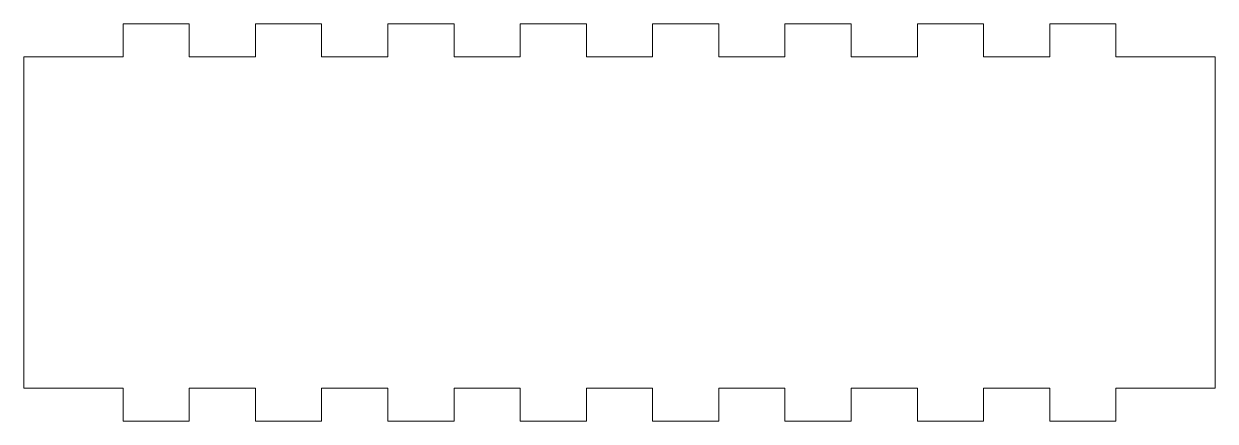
# Model space of a CAD drawing. Header units: millimetres. Extents: x 0 to 180, y -5 to 55.
import ezdxf

# ---------------------------------------------------------------- set-up
doc = ezdxf.new("R2010")
doc.units = ezdxf.units.MM

msp = doc.modelspace()

# ---------------------------------------------------------------- linework, layer by layer
at = {"color": 7, "linetype": 'Continuous', "lineweight": 15}
for p, q in [((15, 50), (15, 55)), ((15, 55), (25, 55)), ((25, 50), (25, 55)), ((35, 50), (35, 55)), ((35, 55), (45, 55)), ((45, 50), (45, 55)), ((55, 50), (55, 55)), ((55, 55), (65, 55)), ((65, 50), (65, 55)), ((75, 50), (75, 55)), ((75, 55), (85, 55)), ((85, 50), (85, 55)), ((95, 50), (95, 55)), ((95, 55), (105, 55)), ((105, 50), (105, 55)), ((115, 50), (115, 55)), ((115, 55), (125, 55)), ((125, 50), (125, 55)), ((135, 50), (135, 55)), ((135, 55), (145, 55)), ((145, 50), (145, 55)), ((155, 50), (155, 55)), ((165, 55), (155, 55)), ((165, 50), (165, 55)), ((0, 50), (15, 50)), ((0, 0), (0, 50)), ((25, 50), (35, 50)), ((45, 50), (55, 50)), ((65, 50), (75, 50)), ((85, 50), (95, 50)), ((105, 50), (115, 50)), ((125, 50), (135, 50)), ((145, 50), (155, 50)), ((165, 50), (180, 50)), ((180, 0), (180, 50)), ((0, 0), (15, 0)), ((15, 0), (15, -5)), ((25, 0), (35, 0)), ((25, 0), (25, -5)), ((35, 0), (35, -5)), ((45, 0), (55, 0)), ((45, 0), (45, -5)), ((55, 0), (55, -5)), ((65, 0), (75, 0)), ((65, 0), (65, -5)), ((75, 0), (75, -5)), ((85, 0), (95, 0)), ((85, 0), (85, -5)), ((95, 0), (95, -5)), ((105, 0), (115, 0)), ((105, 0), (105, -5)), ((115, 0), (115, -5)), ((125, 0), (135, 0)), ((125, 0), (125, -5)), ((135, 0), (135, -5)), ((145, 0), (155, 0)), ((145, 0), (145, -5)), ((155, 0), (155, -5)), ((165, 0), (180, 0)), ((165, 0), (165, -5)), ((15, -5), (25, -5)), ((35, -5), (45, -5)), ((55, -5), (65, -5)), ((75, -5), (85, -5)), ((95, -5), (105, -5)), ((115, -5), (125, -5)), ((135, -5), (145, -5)), ((155, -5), (165, -5))]:
    msp.add_line(p, q, dxfattribs=at)

doc.saveas('drawing.dxf')
